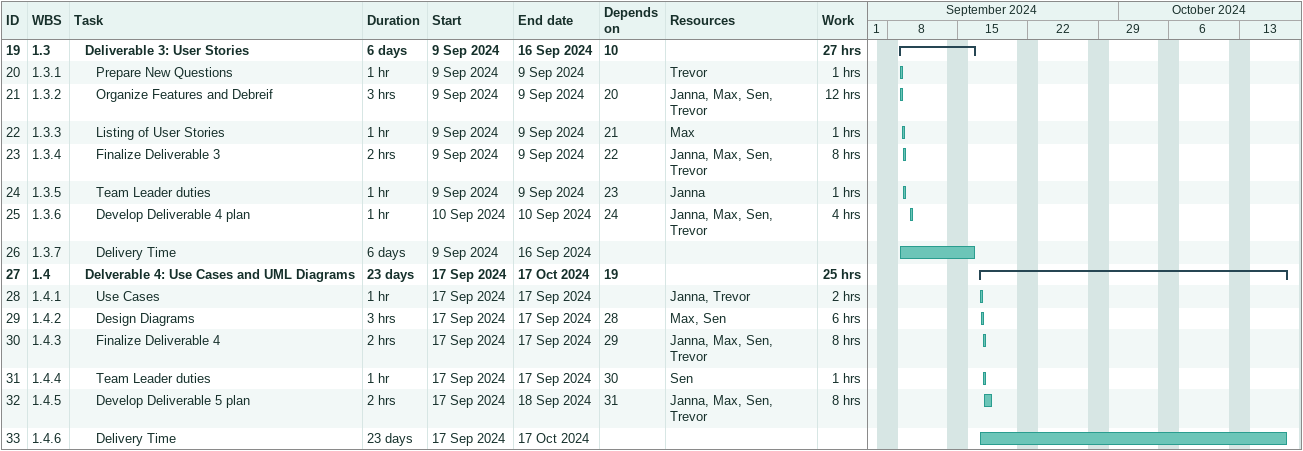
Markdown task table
| ID | WBS | Task | Duration | Start | Finish | Predecessors | Resources | Work (h) |
|---|---|---|---|---|---|---|---|---|
| 19 | 1.3 | **Deliverable 3: User Stories** | 6d | 2024-09-09 | 2024-09-16 | 10 |  | 27 |
| 20 | 1.3.1 | Prepare New Questions | 1h | 2024-09-09 | 2024-09-09 |  | Trevor | 1 |
| 21 | 1.3.2 | Organize Features and Debreif | 3h | 2024-09-09 | 2024-09-09 | 20 | Janna, Max, Sen, Trevor | 12 |
| 22 | 1.3.3 | Listing of User Stories | 1h | 2024-09-09 | 2024-09-09 | 21 | Max | 1 |
| 23 | 1.3.4 | Finalize Deliverable 3 | 2h | 2024-09-09 | 2024-09-09 | 22 | Janna, Max, Sen, Trevor | 8 |
| 24 | 1.3.5 | Team Leader duties | 1h | 2024-09-09 | 2024-09-09 | 23 | Janna | 1 |
| 25 | 1.3.6 | Develop Deliverable 4 plan | 1h | 2024-09-10 | 2024-09-10 | 24 | Janna, Max, Sen, Trevor | 4 |
| 26 | 1.3.7 | Delivery Time | 6d | 2024-09-09 | 2024-09-16 |  |  |  |
| 27 | 1.4 | **Delverable 4: Use Cases and UML Diagrams** | 23d | 2024-09-17 | 2024-10-17 | 19 |  | 25 |
| 28 | 1.4.1 | Use Cases | 1h | 2024-09-17 | 2024-09-17 |  | Janna, Trevor | 2 |
| 29 | 1.4.2 | Design Diagrams | 3h | 2024-09-17 | 2024-09-17 | 28 | Max, Sen | 6 |
| 30 | 1.4.3 | Finalize Deliverable 4 | 2h | 2024-09-17 | 2024-09-17 | 29 | Janna, Max, Sen, Trevor | 8 |
| 31 | 1.4.4 | Team Leader duties | 1h | 2024-09-17 | 2024-09-17 | 30 | Sen | 1 |
| 32 | 1.4.5 | Develop Deliverable 5 plan | 2h | 2024-09-17 | 2024-09-18 | 31 | Janna, Max, Sen, Trevor | 8 |
| 33 | 1.4.6 | Delivery Time | 23d | 2024-09-17 | 2024-10-17 |  |  |  |
